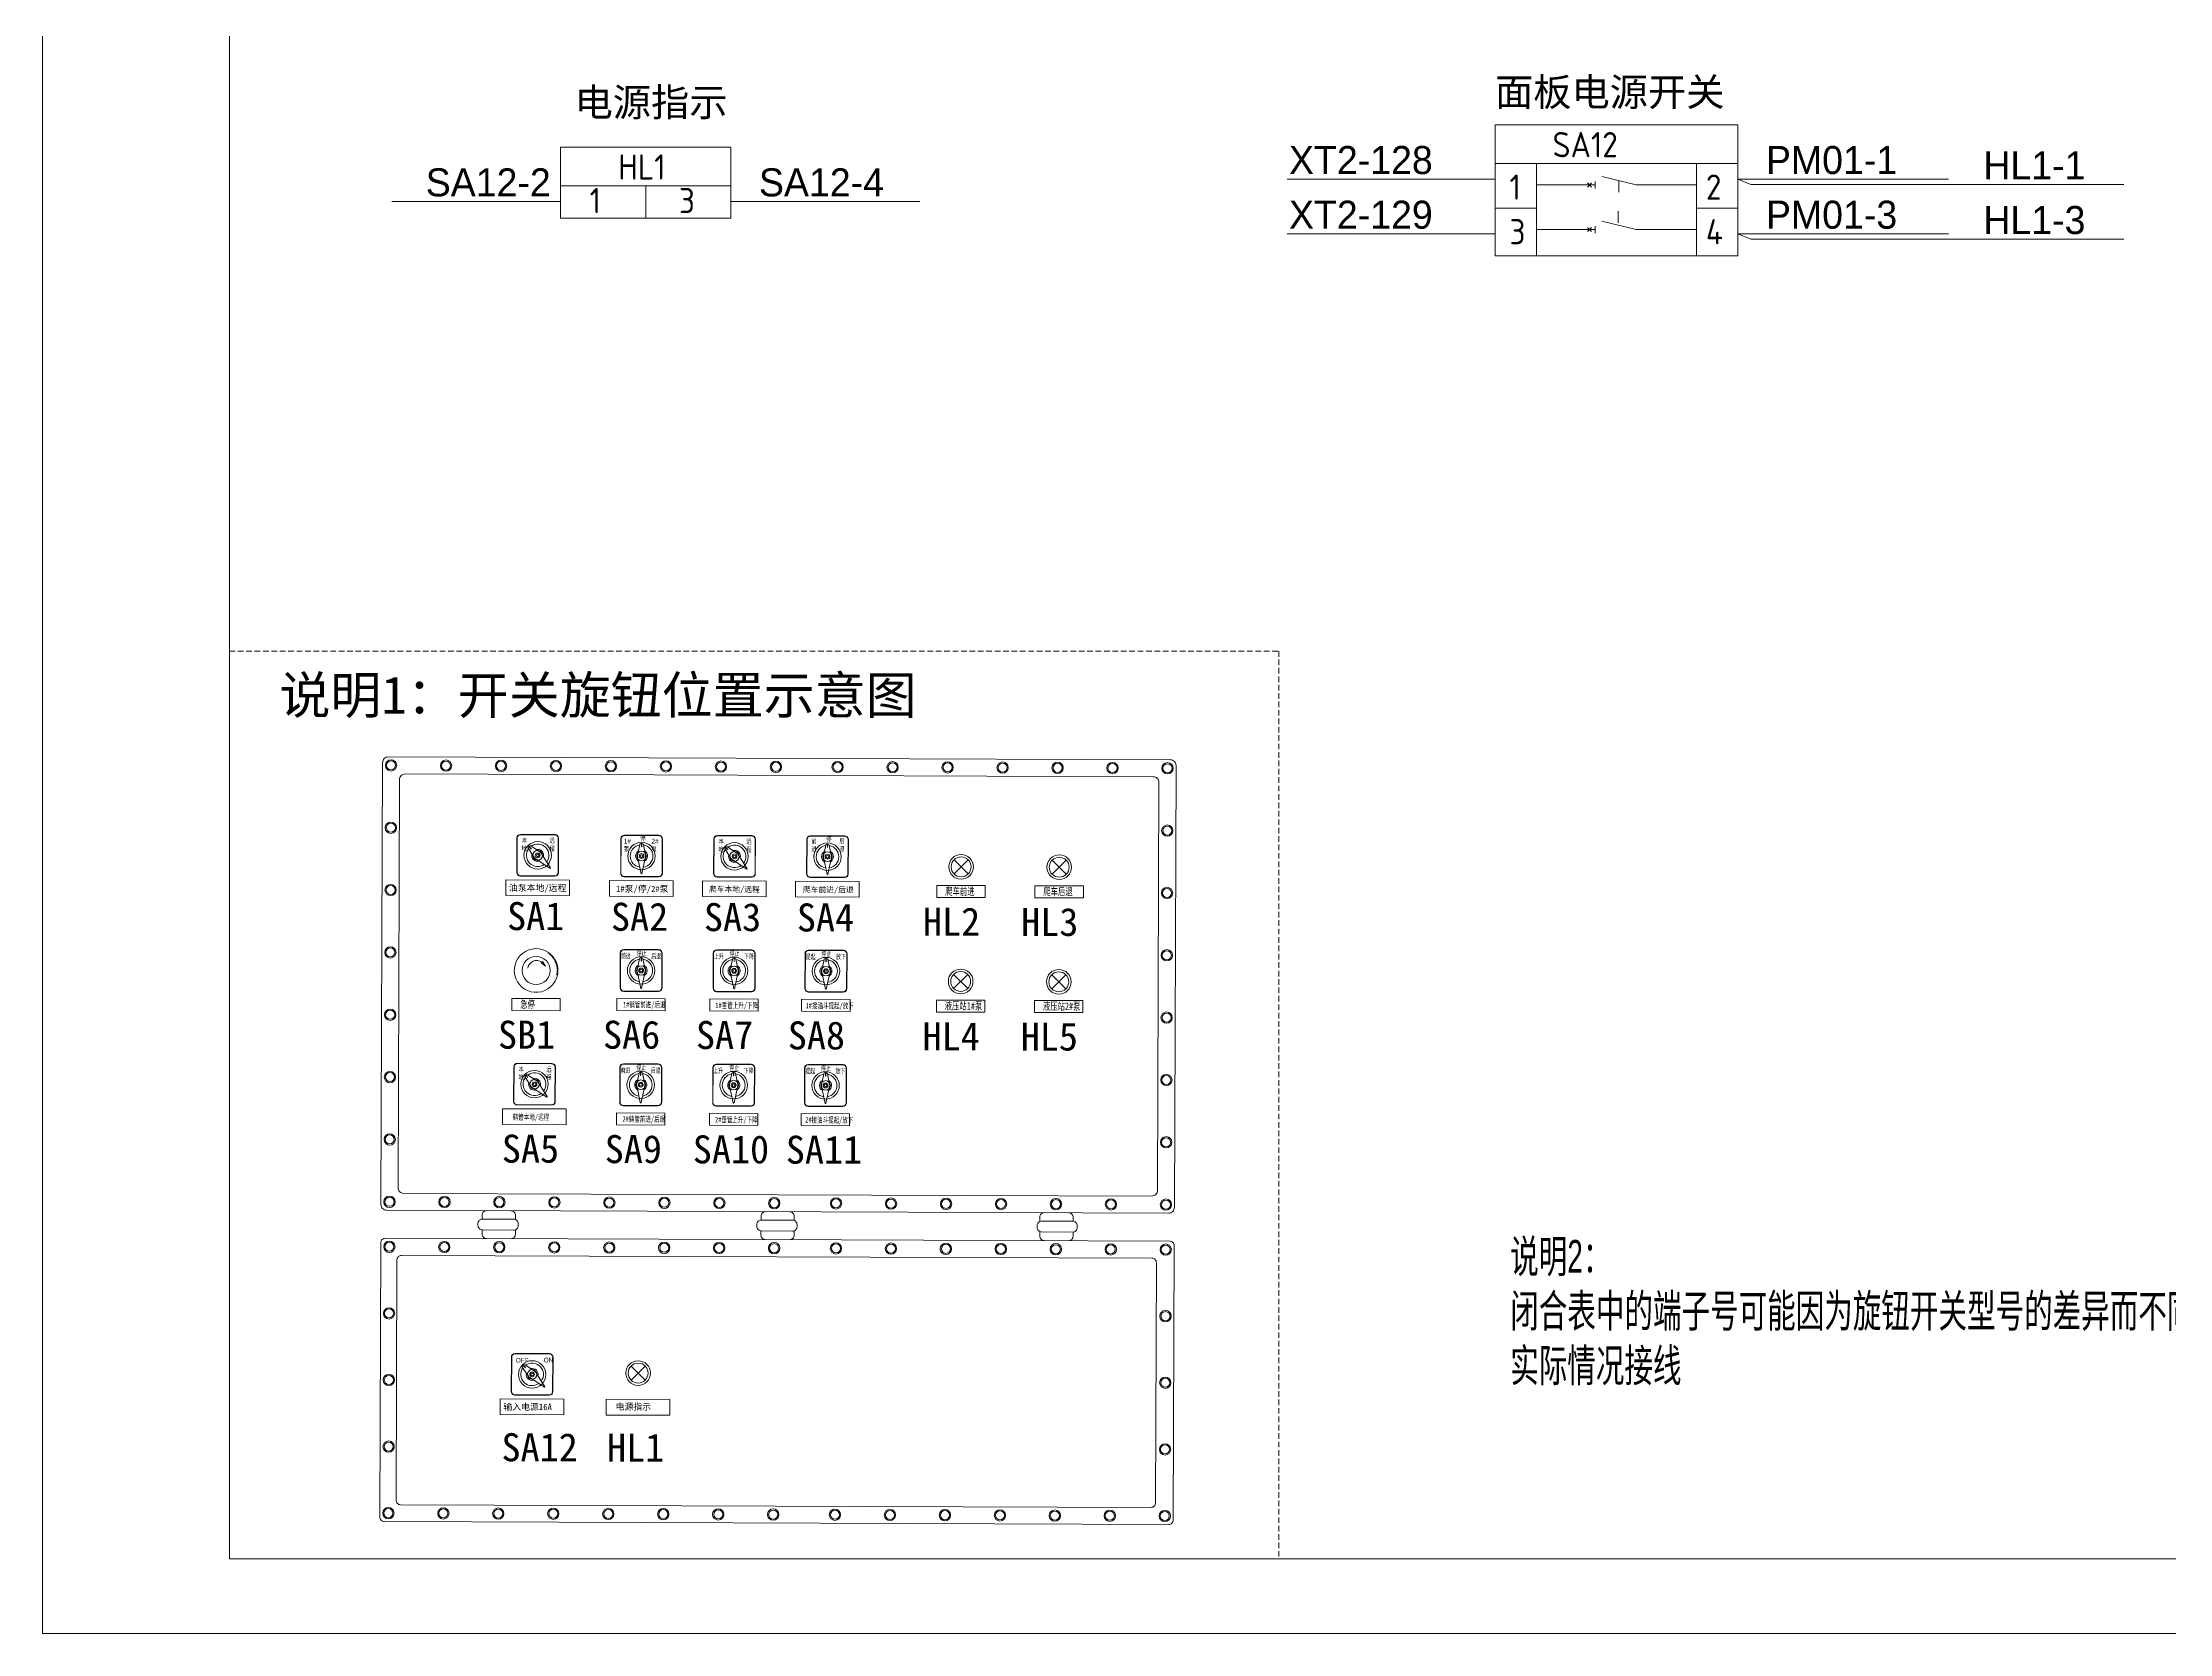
# Model space of a CAD drawing. Header units: millimetres. Extents: x 32721 to 103787, y 57624 to 127312.
# Drawn here: x 42543 to 44440, y 61252 to 62671 of the extents above; entities that cross this region are included whole.
import ezdxf

# ---------------------------------------------------------------- set-up
doc = ezdxf.new("R2010")
doc.units = ezdxf.units.MM
doc.header["$LTSCALE"] = 10
doc.linetypes.add('DASHED', pattern=[0.75, 0.5, -0.25])
doc.layers.get('0').update_dxf_attribs({"lineweight": 18})
for name, color, linetype, lineweight in [('1轮廓实线层', 7, 'Continuous', 18), ('2细线层', 4, 'Continuous', 18), ('6文字层', 3, 'Continuous', 18), ('图框层', 7, 'Continuous', 18)]:
    doc.layers.add(name, color=color, linetype=linetype, lineweight=lineweight)
doc.styles.add('FS', font='')
doc.styles.add('PC_TEXTSTYLE', font='SIMYOU.TTF', dxfattribs={"width": 0.8})
doc.styles.get("Standard").update_dxf_attribs({"font": 'isocp.shx', "width": 0.707, "bigfont": 'hztxt.shx'})
doc.styles.add('宋体', font='')
doc.styles.add('样式 1', font='SIMYOU.TTF', dxfattribs={"width": 0.75})
doc.styles.add('长仿宋', font='', dxfattribs={"width": 0.7})
doc.styles.get('FS').set_extended_font_data('宋体')
doc.styles.get('宋体').set_extended_font_data('宋体')
doc.styles.get('长仿宋').set_extended_font_data('宋体')

# ---------------------------------------------------------------- blocks, each defined once
blk = doc.blocks.new('本地远程')
for p, q in [((-35, 29), (-35, -29)), ((-34.5, -29), (-34.5, 29)), ((29, 35), (-29, 35)), ((-29, 34.5), (29, 34.5)), ((-5.5, -4.1), (-16, 11.8)), ((-14.1, 15.6), (-15.6, 14.1)), ((-15, 14.7), (-11.5, 11.1)), ((-14.7, 15), (-11.1, 11.5)), ((-11.8, 16), (4.1, 5.5)), ((21.5, -20.7), (5.5, 4.1)), ((34.5, 29), (34.5, -29)), ((35, -29), (35, 29)), ((29, -34.5), (-29, -34.5)), ((-29, -35), (29, -35)), ((-4.1, -5.5), (20.7, -21.5)), ((20.9, -21.5), (21.5, -20.9))]:
    blk.add_line(p, q)
for radius in [23, 8, 4, 2.25]:
    blk.add_circle((0, 0), radius)
for centre, radius, start, end in [((-29, 29), 6, 90, 180), ((-29, 29), 5.5, 90, 180), ((0, 0), 19, 144.8684, 305.9981), ((-14.2, 12.7), 2, 135, 206.5651), ((-12.7, 14.2), 2, 63.4349, 135), ((-11.3, 11.3), 0.25, 225, 45), ((0, 0), 19, 324.0019, 125.1316), ((0, 0), 10, 166.6435, 283.8145), ((0, 0), 10, 346.1855, 103.3565), ((1.3, 1.3), 5, 32.9777, 56.6397), ((29, 29), 6, 0, 90), ((29, 29), 5.5, 360, 90), ((-29, -29), 6, 180, 270), ((-29, -29), 5.5, 180, 270), ((-1.3, -1.3), 5, 213.3603, 237.0223), ((20.8, -21.3), 0.2, 237.1169, 315), ((21.3, -20.8), 0.2, 315, 32.8831), ((29, -29), 5.5, 270, 360), ((29, -29), 6, 270, 360)]:
    blk.add_arc(centre, radius, start, end)
at = {"char_height": 8, "attachment_point": 1, "style": 'PC_TEXTSTYLE'}
for s, insert, width in [('本地', (-27.1, 28.9), 14.149), ('远程', (19.6, 28.9), 15.64)]:
    blk.add_mtext(s, dxfattribs=dict(at, insert=insert, width=width))
blk = doc.blocks.new('液压泵旋钮')
for p, q in [((-35, 29), (-35, -29)), ((-34.5, -29), (-34.5, 29)), ((29, 35), (-29, 35)), ((-29, 34.5), (29, 34.5)), ((-6.8, 1), (-3, 19.6)), ((1.1, 21), (-1.1, 21)), ((-0.3, 21), (-0.3, 15.9)), ((0.2, 21), (0.2, 15.9)), ((3, 19.6), (6.8, 1)), ((34.5, 29), (34.5, -29)), ((35, -29), (35, 29)), ((29, -34.5), (-29, -34.5)), ((-29, -35), (29, -35)), ((-6.8, -1), (-0.6, -29.8)), ((-0.4, -30), (0.4, -30)), ((0.6, -29.8), (6.8, -1))]:
    blk.add_line(p, q)
for radius in [23, 8, 4, 2.25]:
    blk.add_circle((0, 0), radius)
for centre, radius, start, end in [((-29, 29), 6, 90, 180), ((-29, 29), 5.5, 90, 180), ((0, 0), 19, 99.8684, 260.9981), ((0, 0), 10, 121.6435, 238.8145), ((-1.9, 0), 5, 168.3603, 192.0223), ((-1.1, 19), 2, 90, 161.5651), ((0, 15.9), 0.25, 180, 0), ((1.1, 19), 2, 18.4349, 90), ((0, 0), 19, 279.0019, 80.1316), ((0, 0), 10, 301.1855, 58.3565), ((1.9, 0), 5, 347.9777, 11.6397), ((29, 29), 6, 0, 90), ((29, 29), 5.5, 360, 90), ((-29, -29), 6, 180, 270), ((-29, -29), 5.5, 180, 270), ((-0.4, -29.8), 0.2, 192.1169, 270), ((0.4, -29.8), 0.2, 270, 347.8831), ((29, -29), 5.5, 270, 360), ((29, -29), 6, 270, 360)]:
    blk.add_arc(centre, radius, start, end)
at = {"char_height": 8, "attachment_point": 1, "style": 'PC_TEXTSTYLE'}
for s, insert, width in [('1#泵', (-29.8, 28.9), 14.149), ('停', (-2.4, 33.6), 11), ('2#泵', (16.6, 28.9), 15.64)]:
    blk.add_mtext(s, dxfattribs=dict(at, insert=insert, width=width))
blk = doc.blocks.new('爬车旋钮')
for p, q in [((-35, 29), (-35, -29)), ((-34.5, -29), (-34.5, 29)), ((29, 35), (-29, 35)), ((-29, 34.5), (29, 34.5)), ((-6.8, 1), (-3, 19.6)), ((1.1, 21), (-1.1, 21)), ((-0.3, 21), (-0.3, 15.9)), ((0.2, 21), (0.2, 15.9)), ((3, 19.6), (6.8, 1)), ((34.5, 29), (34.5, -29)), ((35, -29), (35, 29)), ((29, -34.5), (-29, -34.5)), ((-29, -35), (29, -35)), ((-6.8, -1), (-0.6, -29.8)), ((-0.4, -30), (0.4, -30)), ((0.6, -29.8), (6.8, -1))]:
    blk.add_line(p, q)
for radius in [23, 8, 4, 2.25]:
    blk.add_circle((0, 0), radius)
for centre, radius, start, end in [((-29, 29), 6, 90, 180), ((-29, 29), 5.5, 90, 180), ((0, 0), 19, 99.8684, 260.9981), ((0, 0), 10, 121.6435, 238.8145), ((-1.9, 0), 5, 168.3603, 192.0223), ((-1.1, 19), 2, 90, 161.5651), ((0, 15.9), 0.25, 180, 0), ((1.1, 19), 2, 18.4349, 90), ((0, 0), 19, 279.0019, 80.1316), ((0, 0), 10, 301.1855, 58.3565), ((1.9, 0), 5, 347.9777, 11.6397), ((29, 29), 6, 0, 90), ((29, 29), 5.5, 360, 90), ((-29, -29), 6, 180, 270), ((-29, -29), 5.5, 180, 270), ((-0.4, -29.8), 0.2, 192.1169, 270), ((0.4, -29.8), 0.2, 270, 347.8831), ((29, -29), 5.5, 270, 360), ((29, -29), 6, 270, 360)]:
    blk.add_arc(centre, radius, start, end)
at = {"char_height": 8, "width": 11, "attachment_point": 1, "style": 'PC_TEXTSTYLE'}
for s, insert in [('前进', (-27.3, 30.2)), ('停', (-2.4, 33.6)), ('后退', (19.8, 30.2))]:
    blk.add_mtext(s, dxfattribs=dict(at, insert=insert))
blk = doc.blocks.new('急停')
for p, q in [((4.2, 5.9), (3.7, 5.4)), ((3.7, 5.4), (7, 2.9)), ((4.6, 6.5), (4.2, 5.9)), ((7, 2.9), (4.6, 6.5)), ((9.5, 13.8), (9.3, 12.9)), ((9.3, 12.9), (10.2, 13.3)), ((10.4, 13.1), (10.2, 12.2)), ((10.2, 12.2), (11, 12.6)), ((11.2, 12.4), (10.9, 11.6)), ((10.9, 11.6), (11.8, 11.9)), ((12, 11.7), (11.7, 10.8)), ((11.7, 10.8), (12.6, 11.1)), ((12.8, 10.9), (12.4, 10)), ((12.4, 10), (13.3, 10.2)), ((13.5, 10), (13, 9.2)), ((13, 9.2), (14, 9.3)), ((14.1, 9.1), (13.6, 8.3)), ((13.6, 8.3), (14.6, 8.4)), ((14.7, 8.2), (14.2, 7.5)), ((14.2, 7.5), (15.1, 7.5)), ((15.2, 7.2), (14.6, 6.5)), ((14.6, 6.5), (15.6, 6.5)), ((15.7, 6.2), (15.1, 5.6)), ((15.1, 5.6), (16, 5.5)), ((16.1, 5.2), (15.4, 4.6)), ((15.4, 4.6), (16.3, 4.4)), ((16.4, 4.1), (15.7, 3.6)), ((15.7, 3.6), (16.6, 3.4)), ((16.7, 3.1), (16, 2.6)), ((16, 2.6), (16.8, 2.3)), ((16.9, 2), (16.1, 1.5)), ((16.1, 1.5), (17, 1.2)), ((17, 0.9), (16.2, 0.5)), ((16.2, 0.5), (17.1, 0.1)), ((16.9, -3.5), (16, -3.7)), ((16, -3.7), (16.7, -4.3)), ((17, -2.4), (16.1, -2.7)), ((16.1, -2.7), (16.9, -3.2)), ((17.1, -1.3), (16.2, -1.6)), ((16.2, -1.6), (17, -2.1)), ((17.1, -0.2), (16.3, -0.6)), ((16.3, -0.6), (17.1, -1))]:
    blk.add_line(p, q)
blk.add_circle((-0.4, -0.7), 11.2)
for centre, radius, start, end in [((-0.4, -0.7), 17.5, 55.5124, 348.0594), ((0, 0), 7.26, 55.0086, 172.0809), ((-0.4, -0.7), 17.5, 51.9124, 52.8594), ((-0.4, -0.7), 17.5, 48.3124, 49.2594), ((-0.4, -0.7), 17.5, 44.7124, 45.6594), ((-0.4, -0.7), 17.5, 41.1124, 42.0594), ((-0.4, -0.7), 17.5, 37.5124, 38.4594), ((-0.4, -0.7), 17.5, 33.9124, 34.8594), ((-0.4, -0.7), 17.5, 30.3124, 31.2594), ((-0.4, -0.7), 17.5, 26.7124, 27.6594), ((-0.4, -0.7), 17.5, 23.1124, 24.0594), ((-0.4, -0.7), 17.5, 19.5124, 20.4594), ((-0.4, -0.7), 17.5, 15.9124, 16.8594), ((-0.4, -0.7), 17.5, 12.3124, 13.2594), ((-0.4, -0.7), 17.5, 8.7124, 9.6594), ((-0.4, -0.7), 17.5, 5.1124, 6.0594), ((-0.4, -0.7), 17.5, 1.5124, 2.4594), ((-0.4, -0.7), 17.5, 350.7124, 351.6594), ((-0.4, -0.7), 17.5, 354.3124, 355.2594), ((-0.4, -0.7), 17.5, 357.9124, 358.8594)]:
    blk.add_arc(centre, radius, start, end)

msp = doc.modelspace()

# ---------------------------------------------------------------- linework, layer by layer
for p, q in [((43838.58, 62597.52), (44055.16, 62597.52)), ((43838.58, 62480.63), (43838.58, 62597.52)), ((44055.16, 62597.52), (44055.16, 62480.63)), ((43838.58, 62563), (44055.16, 62563)), ((43875.59, 62563), (43875.59, 62480.63)), ((44018.16, 62563), (44018.16, 62480.63)), ((43005.29, 62543.08), (43157.14, 62543.08)), ((43081.22, 62543.08), (43081.22, 62514.02)), ((43838.58, 62549.09), (43653.16, 62549.09)), ((43875.59, 62543.85), (43928.01, 62543.85)), ((43920.91, 62541.95), (43924.71, 62545.76)), ((43922.81, 62543.85), (43920.91, 62545.76)), ((43922.81, 62543.85), (43924.71, 62541.95)), ((43928.01, 62546.74), (43928.01, 62540.55)), ((43964.3, 62543.85), (43933.69, 62551.21)), ((43949, 62547.53), (43949, 62537.34)), ((44018.16, 62543.85), (43964.3, 62543.85)), ((44055.16, 62549.09), (44242.95, 62549.09)), ((43005.29, 62529.17), (42854.82, 62529.17)), ((43157.14, 62529.17), (43325.62, 62529.17)), ((43875.59, 62523.21), (43838.58, 62523.21)), ((43838.58, 62523.21), (43875.59, 62523.21)), ((43948.42, 62520.37), (43948.42, 62509.99)), ((44055.16, 62523.21), (44018.16, 62523.21)), ((44018.16, 62523.21), (44055.16, 62523.21)), ((43838.58, 62500.33), (43653.16, 62500.33)), ((43875.59, 62504.06), (43928.01, 62504.06)), ((43920.91, 62502.16), (43924.71, 62505.96)), ((43922.81, 62504.06), (43920.91, 62505.96)), ((43922.81, 62504.06), (43924.71, 62502.16)), ((43928.01, 62506.95), (43928.01, 62500.76)), ((43964.3, 62504.06), (43933.69, 62511.41)), ((44018.16, 62504.06), (43964.3, 62504.06)), ((44055.16, 62500.33), (44242.95, 62500.33)), ((44055.16, 62480.63), (43838.58, 62480.63)), ((43058.45, 61858.82), (43058.34, 61827.82)), ((43058.61, 61827.82), (43058.72, 61858.82)), ((43092.67, 61861.9), (43061.67, 61862.01)), ((43061.67, 61861.75), (43092.67, 61861.63)), ((43077.71, 61854.47), (43076.58, 61854.48)), ((43077.01, 61854.47), (43077, 61851.77)), ((43077.28, 61854.47), (43077.27, 61851.77)), ((43095.6, 61858.68), (43095.49, 61827.68)), ((43095.75, 61827.68), (43095.87, 61858.68)), ((43141.35, 61858.52), (43141.24, 61827.52)), ((43141.51, 61827.52), (43141.62, 61858.52)), ((43175.57, 61861.6), (43144.57, 61861.71)), ((43144.57, 61861.45), (43175.57, 61861.33)), ((43160.61, 61854.17), (43159.48, 61854.18)), ((43159.91, 61854.18), (43159.9, 61851.48)), ((43160.18, 61854.17), (43160.17, 61851.47)), ((43178.5, 61858.38), (43178.39, 61827.38)), ((43178.65, 61827.38), (43178.77, 61858.38)), ((43223.25, 61858.21), (43223.14, 61827.21)), ((43223.41, 61827.21), (43223.52, 61858.21)), ((43257.47, 61861.3), (43226.47, 61861.41)), ((43226.47, 61861.14), (43257.47, 61861.03)), ((43242.51, 61853.87), (43241.38, 61853.87)), ((43241.81, 61853.87), (43241.8, 61851.17)), ((43242.08, 61853.87), (43242.07, 61851.17)), ((43260.4, 61858.08), (43260.29, 61827.08)), ((43260.55, 61827.08), (43260.67, 61858.08)), ((43073.48, 61843.81), (43075.56, 61853.75)), ((43073.48, 61842.72), (43076.72, 61827.31)), ((43077.37, 61827.31), (43080.73, 61842.69)), ((43078.72, 61853.74), (43080.73, 61843.79)), ((43156.37, 61842.42), (43159.62, 61827.01)), ((43156.38, 61843.51), (43158.46, 61853.45)), ((43160.26, 61827.01), (43163.62, 61842.39)), ((43161.62, 61853.44), (43163.63, 61843.49)), ((43238.27, 61842.11), (43241.52, 61826.71)), ((43238.28, 61843.21), (43240.36, 61853.15)), ((43242.16, 61826.71), (43245.52, 61842.09)), ((43243.52, 61853.13), (43245.53, 61843.18)), ((43061.53, 61824.6), (43092.54, 61824.49)), ((43092.54, 61824.75), (43061.54, 61824.87)), ((43076.83, 61827.23), (43077.26, 61827.23)), ((43175.44, 61824.45), (43144.43, 61824.57)), ((43144.43, 61824.3), (43175.43, 61824.19)), ((43159.73, 61826.93), (43160.16, 61826.93)), ((43257.34, 61824.15), (43226.33, 61824.26)), ((43226.33, 61823.99), (43257.33, 61823.88)), ((43241.63, 61826.62), (43242.06, 61826.62)), ((43092.3, 61759.95), (43061.3, 61760.06)), ((43061.3, 61759.8), (43092.3, 61759.68)), ((43175.2, 61759.65), (43144.2, 61759.76)), ((43144.2, 61759.5), (43175.2, 61759.38)), ((43257.1, 61759.35), (43226.1, 61759.46)), ((43226.1, 61759.19), (43257.1, 61759.08)), ((43058.08, 61756.87), (43057.97, 61725.87)), ((43058.24, 61725.87), (43058.35, 61756.87)), ((43073.11, 61741.86), (43075.19, 61751.8)), ((43073.11, 61740.76), (43076.36, 61725.36)), ((43077.34, 61752.52), (43076.21, 61752.53)), ((43076.64, 61752.52), (43076.63, 61749.82)), ((43076.91, 61752.52), (43076.9, 61749.82)), ((43077, 61725.36), (43080.36, 61740.74)), ((43078.35, 61751.79), (43080.37, 61741.83)), ((43095.23, 61756.73), (43095.12, 61725.73)), ((43095.39, 61725.73), (43095.5, 61756.73)), ((43140.98, 61756.57), (43140.87, 61725.57)), ((43141.14, 61725.57), (43141.25, 61756.57)), ((43156.01, 61741.56), (43158.09, 61751.5)), ((43156.01, 61740.47), (43159.26, 61725.06)), ((43160.24, 61752.22), (43159.11, 61752.23)), ((43159.54, 61752.22), (43159.53, 61749.52)), ((43159.81, 61752.22), (43159.8, 61749.52)), ((43159.9, 61725.06), (43163.26, 61740.44)), ((43161.25, 61751.49), (43163.26, 61741.54)), ((43178.13, 61756.43), (43178.02, 61725.43)), ((43178.29, 61725.43), (43178.4, 61756.43)), ((43222.88, 61756.26), (43222.77, 61725.26)), ((43223.04, 61725.26), (43223.15, 61756.26)), ((43237.91, 61741.26), (43239.99, 61751.19)), ((43237.91, 61740.16), (43241.16, 61724.76)), ((43242.14, 61751.92), (43241.01, 61751.92)), ((43241.44, 61751.92), (43241.43, 61749.22)), ((43241.71, 61751.92), (43241.7, 61749.22)), ((43241.8, 61724.76), (43245.16, 61740.13)), ((43243.15, 61751.18), (43245.16, 61741.23)), ((43260.03, 61756.13), (43259.92, 61725.13)), ((43260.19, 61725.13), (43260.3, 61756.13)), ((43092.17, 61722.8), (43061.17, 61722.91)), ((43061.17, 61722.65), (43092.17, 61722.54)), ((43076.46, 61725.28), (43076.89, 61725.28)), ((43175.07, 61722.5), (43144.07, 61722.62)), ((43144.07, 61722.35), (43175.07, 61722.24)), ((43159.36, 61724.98), (43159.79, 61724.98)), ((43256.97, 61722.2), (43225.97, 61722.31)), ((43225.97, 61722.04), (43256.97, 61721.93)), ((43241.26, 61724.67), (43241.69, 61724.67)), ((42961.36, 61498.49), (42961.24, 61467.71)), ((42961.51, 61467.71), (42961.62, 61498.49)), ((42995.33, 61501.55), (42964.55, 61501.66)), ((42964.55, 61501.4), (42995.33, 61501.28)), ((42998.24, 61498.36), (42998.13, 61467.58)), ((42998.39, 61467.57), (42998.5, 61498.35)), ((42976.93, 61480.88), (42971.42, 61489.32)), ((42972.42, 61491.34), (42971.62, 61490.54)), ((42971.93, 61490.85), (42973.82, 61488.94)), ((42972.12, 61491.03), (42974.01, 61489.13)), ((42973.65, 61491.53), (42982.05, 61485.96)), ((42977.7, 61480.11), (42990.8, 61471.58)), ((42991.25, 61472.03), (42982.81, 61485.18)), ((42995.2, 61464.67), (42964.42, 61464.78)), ((42964.42, 61464.51), (42995.2, 61464.4)), ((42990.93, 61471.59), (42991.23, 61471.89))]:
    msp.add_line(p, q)
at = {"lineweight": 40}
for p, q in [((43356.11, 61929.41), (43368.7, 61941.92)), ((43356.16, 61941.96), (43368.66, 61929.37)), ((43443.65, 61929.1), (43456.24, 61941.6)), ((43443.69, 61941.65), (43456.19, 61929.05)), ((43355.74, 61827.2), (43368.33, 61839.7)), ((43355.79, 61839.75), (43368.29, 61827.16)), ((43443.28, 61826.89), (43455.87, 61839.39)), ((43443.32, 61839.43), (43455.82, 61826.84)), ((43068.1, 61477.94), (43080.7, 61490.45)), ((43068.15, 61490.49), (43080.65, 61477.9))]:
    msp.add_line(p, q, dxfattribs=at)
msp.add_lwpolyline([(43005.29, 62577.6), (43157.14, 62577.6), (43157.14, 62514.02), (43005.29, 62514.02)], close=True)
for centre, radius in [((43077.1, 61843.25), 12.29), ((43160, 61842.95), 12.29), ((43241.9, 61842.65), 12.29), ((43077.1, 61843.25), 4.28), ((43077.1, 61843.25), 2.14), ((43077.1, 61843.25), 1.2), ((43160, 61842.95), 4.28), ((43160, 61842.95), 2.14), ((43160, 61842.95), 1.2), ((43241.9, 61842.65), 4.28), ((43241.9, 61842.65), 2.14), ((43241.9, 61842.65), 1.2), ((43076.73, 61741.3), 12.29), ((43076.73, 61741.3), 4.28), ((43076.73, 61741.3), 2.14), ((43076.73, 61741.3), 1.2), ((43159.63, 61741), 12.29), ((43159.63, 61741), 4.28), ((43159.63, 61741), 2.14), ((43159.63, 61741), 1.2), ((43241.53, 61740.7), 12.29), ((43241.53, 61740.7), 4.28), ((43241.53, 61740.7), 2.14), ((43241.53, 61740.7), 1.2), ((42979.87, 61483.03), 12.21), ((42979.87, 61483.03), 4.25), ((42979.87, 61483.03), 2.12), ((42979.87, 61483.03), 1.19)]:
    msp.add_circle(centre, radius)
for centre, radius, start, end in [((43061.66, 61858.81), 3.21, 89.79316, 179.79316), ((43061.66, 61858.81), 2.94, 89.79316, 179.79316), ((43076.57, 61853.41), 1.07, 89.79316, 161.35821), ((43077.71, 61853.4), 1.07, 18.22811, 89.79316), ((43092.66, 61858.69), 3.21, 359.79316, 89.79316), ((43092.66, 61858.69), 2.94, 359.79316, 89.79316), ((43144.56, 61858.51), 3.21, 89.79316, 179.79316), ((43144.56, 61858.51), 2.94, 89.79316, 179.79316), ((43159.47, 61853.11), 1.07, 89.79316, 161.35821), ((43160.6, 61853.1), 1.07, 18.22811, 89.79316), ((43175.56, 61858.4), 3.21, 359.79316, 89.79316), ((43175.56, 61858.4), 2.94, 359.79316, 89.79316), ((43226.46, 61858.2), 3.21, 89.79316, 179.79316), ((43226.46, 61858.2), 2.94, 89.79316, 179.79316), ((43241.37, 61852.8), 1.07, 89.79316, 161.35821), ((43242.5, 61852.8), 1.07, 18.22811, 89.79316), ((43257.46, 61858.09), 3.21, 359.79316, 89.79316), ((43257.46, 61858.09), 2.94, 359.79316, 89.79316), ((43077.1, 61843.25), 10.16, 99.66159, 260.79123), ((43077.1, 61843.25), 5.35, 121.43663, 238.60769), ((43076.09, 61843.26), 2.67, 168.15343, 191.8155), ((43077.13, 61851.77), 0.134, 179.79316, 359.79316), ((43077.1, 61843.25), 10.16, 278.79509, 79.92472), ((43077.1, 61843.25), 5.35, 300.97862, 58.14968), ((43078.11, 61843.26), 2.67, 347.77081, 11.43288), ((43160, 61842.95), 10.16, 99.66159, 260.79123), ((43160, 61842.95), 5.35, 121.43663, 238.60769), ((43158.99, 61842.96), 2.67, 168.15343, 191.8155), ((43160.03, 61851.47), 0.134, 179.79316, 359.79316), ((43160, 61842.95), 10.16, 278.79509, 79.92472), ((43160, 61842.95), 5.35, 300.97862, 58.14968), ((43161.01, 61842.96), 2.67, 347.77081, 11.43288), ((43241.9, 61842.65), 10.16, 99.66159, 260.79123), ((43241.9, 61842.65), 5.35, 121.43663, 238.60769), ((43240.89, 61842.66), 2.67, 168.15343, 191.8155), ((43241.93, 61851.17), 0.134, 179.79316, 359.79316), ((43241.9, 61842.65), 10.16, 278.79509, 79.92472), ((43241.9, 61842.65), 5.35, 300.97862, 58.14968), ((43242.91, 61842.65), 2.67, 347.77081, 11.43288), ((43061.55, 61827.81), 3.21, 179.79316, 269.79316), ((43061.55, 61827.81), 2.94, 179.79316, 269.79316), ((43076.83, 61827.34), 0.107, 191.9101, 269.79316), ((43077.26, 61827.33), 0.107, 269.79316, 347.67621), ((43092.55, 61827.69), 2.94, 269.79316, 359.79316), ((43092.55, 61827.69), 3.21, 269.79316, 359.79316), ((43144.45, 61827.51), 3.21, 179.79316, 269.79316), ((43144.45, 61827.51), 2.94, 179.79316, 269.79316), ((43159.73, 61827.04), 0.107, 191.9101, 269.79316), ((43160.16, 61827.03), 0.107, 269.79316, 347.67621), ((43175.45, 61827.39), 3.21, 269.79316, 359.79316), ((43175.45, 61827.39), 2.94, 269.79316, 359.79316), ((43226.35, 61827.2), 3.21, 179.79316, 269.79316), ((43226.35, 61827.2), 2.94, 179.79316, 269.79316), ((43241.63, 61826.73), 0.107, 191.9101, 269.79316), ((43242.06, 61826.73), 0.107, 269.79316, 347.67621), ((43257.35, 61827.09), 3.21, 269.79316, 359.79316), ((43257.35, 61827.09), 2.94, 269.79316, 359.79316), ((43061.29, 61756.86), 3.21, 89.79316, 179.79316), ((43061.29, 61756.86), 2.94, 89.79316, 179.79316), ((43092.29, 61756.74), 3.21, 359.79316, 89.79316), ((43092.29, 61756.74), 2.94, 359.79316, 89.79316), ((43144.19, 61756.56), 3.21, 89.79316, 179.79316), ((43144.19, 61756.56), 2.94, 89.79316, 179.79316), ((43175.19, 61756.44), 3.21, 359.79316, 89.79316), ((43175.19, 61756.44), 2.94, 359.79316, 89.79316), ((43226.09, 61756.25), 3.21, 89.79316, 179.79316), ((43226.09, 61756.25), 2.94, 89.79316, 179.79316), ((43257.09, 61756.14), 3.21, 359.79316, 89.79316), ((43257.09, 61756.14), 2.94, 359.79316, 89.79316), ((43076.73, 61741.3), 10.16, 99.66159, 260.79123), ((43076.73, 61741.3), 5.35, 121.43663, 238.60769), ((43075.72, 61741.31), 2.67, 168.15343, 191.8155), ((43076.21, 61751.46), 1.07, 89.79316, 161.35821), ((43076.77, 61749.82), 0.134, 179.79316, 359.79316), ((43077.34, 61751.45), 1.07, 18.22811, 89.79316), ((43076.73, 61741.3), 10.16, 278.79509, 79.92472), ((43076.73, 61741.3), 5.35, 300.97862, 58.14968), ((43077.75, 61741.3), 2.67, 347.77081, 11.43288), ((43159.63, 61741), 10.16, 99.66159, 260.79123), ((43159.63, 61741), 5.35, 121.43663, 238.60769), ((43158.62, 61741.01), 2.67, 168.15343, 191.8155), ((43159.1, 61751.16), 1.07, 89.79316, 161.35821), ((43159.66, 61749.52), 0.134, 179.79316, 359.79316), ((43160.24, 61751.15), 1.07, 18.22811, 89.79316), ((43159.63, 61741), 10.16, 278.79509, 79.92472), ((43159.63, 61741), 5.35, 300.97862, 58.14968), ((43160.64, 61741.01), 2.67, 347.77081, 11.43288), ((43241.53, 61740.7), 10.16, 99.66159, 260.79123), ((43241.53, 61740.7), 5.35, 121.43663, 238.60769), ((43240.52, 61740.71), 2.67, 168.15343, 191.8155), ((43241, 61750.85), 1.07, 89.79316, 161.35821), ((43241.56, 61749.22), 0.134, 179.79316, 359.79316), ((43242.14, 61750.85), 1.07, 18.22811, 89.79316), ((43241.53, 61740.7), 10.16, 278.79509, 79.92472), ((43241.53, 61740.7), 5.35, 300.97862, 58.14968), ((43242.54, 61740.7), 2.67, 347.77081, 11.43288), ((43061.18, 61725.85), 3.21, 179.79316, 269.79316), ((43061.18, 61725.85), 2.94, 179.79316, 269.79316), ((43076.46, 61725.38), 0.107, 191.9101, 269.79316), ((43076.89, 61725.38), 0.107, 269.79316, 347.67621), ((43092.18, 61725.74), 2.94, 269.79316, 359.79316), ((43092.18, 61725.74), 3.21, 269.79316, 359.79316), ((43144.08, 61725.56), 3.21, 179.79316, 269.79316), ((43144.08, 61725.56), 2.94, 179.79316, 269.79316), ((43159.36, 61725.09), 0.107, 191.9101, 269.79316), ((43159.79, 61725.08), 0.107, 269.79316, 347.67621), ((43175.08, 61725.44), 2.94, 269.79316, 359.79316), ((43175.08, 61725.44), 3.21, 269.79316, 359.79316), ((43225.98, 61725.25), 3.21, 179.79316, 269.79316), ((43225.98, 61725.25), 2.94, 179.79316, 269.79316), ((43241.26, 61724.78), 0.107, 191.9101, 269.79316), ((43241.69, 61724.78), 0.107, 269.79316, 347.67621), ((43256.98, 61725.14), 2.94, 269.79316, 359.79316), ((43256.98, 61725.14), 3.21, 269.79316, 359.79316), ((42964.54, 61498.48), 3.18, 89.79316, 179.79316), ((42964.54, 61498.48), 2.92, 89.79316, 179.79316), ((42995.32, 61498.37), 3.18, 359.79316, 89.79316), ((42995.32, 61498.37), 2.92, 359.79316, 89.79316), ((42979.87, 61483.03), 10.08, 144.66159, 305.79123), ((42972.37, 61489.79), 1.06, 134.79316, 206.35821), ((42973.17, 61490.58), 1.06, 63.22811, 134.79316), ((42973.91, 61489.04), 0.133, 224.79316, 44.79316), ((42979.87, 61483.03), 10.08, 323.79509, 124.92472), ((42979.87, 61483.03), 5.31, 166.43663, 283.60769), ((42979.16, 61482.33), 2.65, 213.15343, 236.8155), ((42979.87, 61483.03), 5.31, 345.97862, 103.14968), ((42980.58, 61483.75), 2.65, 32.77081, 56.43288), ((42964.43, 61467.7), 3.18, 179.79316, 269.79316), ((42964.43, 61467.7), 2.92, 179.79316, 269.79316), ((42990.85, 61471.67), 0.106, 236.9101, 314.79316), ((42991.16, 61471.97), 0.106, 314.79316, 32.67621), ((42995.21, 61467.59), 2.92, 269.79316, 359.79316), ((42995.21, 61467.59), 3.18, 269.79316, 359.79316)]:
    msp.add_arc(centre, radius, start, end)
at = {"layer": '1轮廓实线层'}
for p, q in [((44066.83, 62544.33), (44055.16, 62549.09)), ((44399.29, 62544.33), (44066.83, 62544.33)), ((44066.83, 62495.57), (44055.16, 62500.33)), ((44399.29, 62495.57), (44066.83, 62495.57)), ((42851.58, 62033.71), (43549.04, 62031.19)), ((42866.68, 62018.49), (43533.82, 62016.08)), ((42865.33, 61644.49), (43532.47, 61642.08)), ((42863.36, 61589.2), (43532.52, 61586.78)), ((43255.82, 61602.94), (43548.5, 61601.88)), ((42862.55, 61366.82), (43531.72, 61364.4)), ((42848.1, 61351.71), (43547.59, 61349.18))]:
    msp.add_line(p, q, dxfattribs=at)
at = {"layer": '1轮廓实线层', "linetype": 'DASHED'}
msp.add_lwpolyline([(42709.92, 62128.01), (43645.86, 62128.01), (43645.86, 61318.65), (42709.92, 61318.65)], close=True, dxfattribs=at)
at = {"layer": '1轮廓实线层'}
for points in [[(43547.58, 61626.86), (42850.12, 61629.38, -0.4142136), (42845.08, 61634.45), (42846.5, 62028.67, -0.4142136), (42851.58, 62033.71)], [(43549.04, 62031.19, -0.4142136), (43554.08, 62026.12), (43552.65, 61631.9, -0.4142136), (43547.58, 61626.86)], [(42865.33, 61644.49, -0.4142136), (42860.3, 61649.56), (42861.61, 62013.46, -0.4142136), (42866.68, 62018.49)], [(43533.82, 62016.08, -0.4142136), (43538.86, 62011.01), (43537.55, 61647.12, -0.4142136), (43532.47, 61642.08)], [(42935.32, 61621.59), (42935.34, 61625.03, -0.4142136), (42939.39, 61629.06), (42960.99, 61628.98, -0.4142136), (42965.02, 61624.92), (42965.01, 61621.18)], [(43183.98, 61620.69), (43183.99, 61624.13, -0.4142136), (43188.05, 61628.16), (43209.65, 61628.08, -0.4142136), (43213.68, 61624.03), (43213.66, 61620.28)], [(43462.32, 61619.69), (43462.33, 61623.13, 0.4142136), (43458.31, 61627.19), (43436.71, 61627.26, 0.4142136), (43432.65, 61623.24), (43432.64, 61619.49)], [(42964.97, 61612.03), (42964.96, 61608.03, -0.4142136), (42960.9, 61604.01), (42939.3, 61604.08, -0.4142136), (42935.27, 61608.14), (42935.29, 61611.83)], [(43213.63, 61611.13), (43213.62, 61607.14, -0.4142136), (43209.56, 61603.11), (43187.96, 61603.19, -0.4142136), (43183.93, 61607.24), (43183.94, 61610.93)], [(43432.6, 61610.34), (43432.59, 61606.35, 0.4142136), (43436.62, 61602.29), (43458.22, 61602.21, 0.4142136), (43462.27, 61606.24), (43462.29, 61609.93)], [(42848.1, 61351.71, -0.4142136), (42844.08, 61355.76), (42844.96, 61600.38, -0.4142136), (42849.02, 61604.41), (43255.82, 61602.94)], [(42862.55, 61366.82, -0.4142136), (42858.53, 61370.87), (42859.3, 61585.17, -0.4142136), (42863.36, 61589.2)], [(43548.5, 61601.88, -0.4142136), (43552.53, 61597.83), (43551.65, 61353.21, -0.4142136), (43547.59, 61349.18)], [(43532.52, 61586.78, -0.4142136), (43536.55, 61582.72), (43535.77, 61368.43, -0.4142136), (43531.72, 61364.4)]]:
    msp.add_lwpolyline(points, format="xyb", dxfattribs=at)
for points in [[(42956.34, 61924.1), (43013.14, 61923.89), (43013.09, 61909.83), (42956.29, 61910.04)], [(43048.99, 61923.5), (43105.79, 61923.29), (43105.74, 61909.23), (43048.94, 61909.44)], [(43131.89, 61923.2), (43188.69, 61922.99), (43188.64, 61908.93), (43131.84, 61909.14)], [(43214.79, 61922.9), (43271.59, 61922.69), (43271.54, 61908.63), (43214.74, 61908.84)], [(43340.76, 61919.12), (43383.93, 61918.96), (43383.89, 61908.23), (43340.72, 61908.38)], [(43428.3, 61918.8), (43471.47, 61918.64), (43471.43, 61907.91), (43428.26, 61908.07)], [(42961.77, 61818.27), (43004.94, 61818.11), (43004.91, 61807.38), (42961.74, 61807.54)], [(43055.43, 61818.23), (43098.6, 61818.07), (43098.56, 61807.34), (43055.39, 61807.49)], [(43138.33, 61817.93), (43181.5, 61817.77), (43181.46, 61807.04), (43138.29, 61807.19)], [(43220.23, 61817.63), (43263.4, 61817.48), (43263.36, 61806.74), (43220.19, 61806.9)], [(43340.39, 61816.9), (43383.56, 61816.75), (43383.52, 61806.01), (43340.35, 61806.17)], [(43427.93, 61816.59), (43471.1, 61816.43), (43471.06, 61805.7), (43427.89, 61805.85)], [(42953.53, 61719.97), (43010.33, 61719.76), (43010.28, 61705.7), (42953.48, 61705.91)], [(43055.06, 61716.28), (43098.23, 61716.12), (43098.19, 61705.39), (43055.02, 61705.54)], [(43137.96, 61715.98), (43181.13, 61715.82), (43181.09, 61705.09), (43137.92, 61705.24)], [(43219.86, 61715.68), (43263.03, 61715.52), (43262.99, 61704.79), (43219.82, 61704.95)], [(42951.4, 61461.2), (43008.19, 61460.99), (43008.14, 61446.93), (42951.35, 61447.14)], [(43045.92, 61460.86), (43102.71, 61460.65), (43102.66, 61446.59), (43045.87, 61446.8)]]:
    msp.add_lwpolyline(points, close=True, dxfattribs=at)
for points in [[(42931.57, 61617.57, -0.4142136), (42935.63, 61621.6), (42963.43, 61621.5, -0.4142136), (42967.46, 61617.44), (42967.46, 61615.75, -0.4142136), (42963.4, 61611.72), (42935.6, 61611.82, -0.4142136), (42931.57, 61615.88)], [(43180.23, 61616.68, -0.4142136), (43184.29, 61620.7), (43212.09, 61620.6, -0.4142136), (43216.12, 61616.55), (43216.11, 61614.85, -0.4142136), (43212.05, 61610.82), (43184.25, 61610.92, -0.4142136), (43180.23, 61614.98)], [(43466.04, 61615.64, 0.4142136), (43462.01, 61619.7), (43434.21, 61619.8, 0.4142136), (43430.15, 61615.77), (43430.15, 61614.08, 0.4142136), (43434.18, 61610.02), (43461.98, 61609.92, 0.4142136), (43466.03, 61613.95)]]:
    msp.add_lwpolyline(points, format="xyb", close=True, dxfattribs=at)
for centre, radius in [((42854.08, 62026.12), 5.05), ((42854.08, 62026.12), 4.04), ((42903.1, 62025.94), 5.05), ((42903.1, 62025.94), 4.04), ((42952.13, 62025.76), 5.05), ((42952.13, 62025.76), 4.04), ((43001.15, 62025.59), 5.05), ((43001.15, 62025.59), 4.04), ((43050.18, 62025.41), 5.05), ((43050.18, 62025.41), 4.04), ((43099.2, 62025.23), 5.05), ((43099.2, 62025.23), 4.04), ((43148.22, 62025.06), 5.05), ((43148.22, 62025.06), 4.04), ((43197.25, 62024.88), 5.05), ((43197.25, 62024.88), 4.04), ((43252.34, 62024.68), 5.05), ((43252.34, 62024.68), 4.04), ((43301.36, 62024.5), 5.05), ((43301.36, 62024.5), 4.04), ((43350.39, 62024.33), 5.05), ((43350.39, 62024.33), 4.04), ((43399.41, 62024.15), 5.05), ((43399.41, 62024.15), 4.04), ((43448.44, 62023.97), 5.05), ((43448.44, 62023.97), 4.04), ((43497.46, 62023.8), 5.05), ((43497.46, 62023.8), 4.04), ((43546.49, 62023.62), 5.05), ((43546.49, 62023.62), 4.04), ((42853.88, 61970.52), 5.05), ((42853.88, 61970.52), 4.04), ((43546.29, 61968.02), 5.05), ((43546.29, 61968.02), 4.04), ((43362.41, 61935.67), 10.99), ((43362.41, 61935.67), 8.87), ((43449.94, 61935.35), 10.99), ((43449.94, 61935.35), 8.87), ((42853.68, 61914.93), 5.05), ((42853.68, 61914.93), 4.04), ((43546.08, 61912.43), 5.05), ((43546.08, 61912.43), 4.04), ((42853.47, 61859.33), 5.05), ((42853.47, 61859.33), 4.04), ((43545.88, 61856.83), 5.05), ((43545.88, 61856.83), 4.04), ((43362.04, 61833.45), 10.99), ((43362.04, 61833.45), 8.87), ((43449.57, 61833.14), 10.99), ((43449.57, 61833.14), 8.87), ((42853.27, 61803.74), 5.05), ((42853.27, 61803.74), 4.04), ((43545.68, 61801.24), 5.05), ((43545.68, 61801.24), 4.04), ((42853.07, 61748.14), 5.05), ((42853.07, 61748.14), 4.04), ((43545.48, 61745.64), 5.05), ((43545.48, 61745.64), 4.04), ((42852.87, 61692.55), 5.05), ((42852.87, 61692.55), 4.04), ((43545.28, 61690.05), 5.05), ((43545.28, 61690.05), 4.04), ((42852.67, 61636.95), 5.05), ((42852.67, 61636.95), 4.04), ((42901.7, 61636.78), 5.05), ((42901.7, 61636.78), 4.04), ((42950.72, 61636.6), 5.05), ((42950.72, 61636.6), 4.04), ((42999.75, 61636.42), 5.05), ((42999.75, 61636.42), 4.04), ((43048.77, 61636.25), 5.05), ((43048.77, 61636.25), 4.04), ((43097.79, 61636.07), 5.05), ((43097.79, 61636.07), 4.04), ((43146.82, 61635.89), 5.05), ((43146.82, 61635.89), 4.04), ((43195.84, 61635.71), 5.05), ((43195.84, 61635.71), 4.04), ((43250.93, 61635.52), 5.05), ((43250.93, 61635.52), 4.04), ((43299.96, 61635.34), 5.05), ((43299.96, 61635.34), 4.04), ((43348.98, 61635.16), 5.05), ((43348.98, 61635.16), 4.04), ((43398.01, 61634.98), 5.05), ((43398.01, 61634.98), 4.04), ((43447.03, 61634.81), 5.05), ((43447.03, 61634.81), 4.04), ((43496.06, 61634.63), 5.05), ((43496.06, 61634.63), 4.04), ((43545.08, 61634.45), 5.05), ((43545.08, 61634.45), 4.04), ((42852.53, 61596.82), 5.05), ((42852.53, 61596.82), 4.04), ((42901.55, 61596.64), 5.05), ((42901.55, 61596.64), 4.04), ((42950.58, 61596.46), 5.05), ((42950.58, 61596.46), 4.04), ((42999.6, 61596.29), 5.05), ((42999.6, 61596.29), 4.04), ((43048.63, 61596.11), 5.05), ((43048.63, 61596.11), 4.04), ((43097.65, 61595.93), 5.05), ((43097.65, 61595.93), 4.04), ((43146.67, 61595.75), 5.05), ((43146.67, 61595.75), 4.04), ((43195.7, 61595.58), 5.05), ((43195.7, 61595.58), 4.04), ((43250.79, 61595.38), 5.05), ((43250.79, 61595.38), 4.04), ((43299.81, 61595.2), 5.05), ((43299.81, 61595.2), 4.04), ((43348.84, 61595.02), 5.05), ((43348.84, 61595.02), 4.04), ((43397.86, 61594.85), 5.05), ((43397.86, 61594.85), 4.04), ((43446.89, 61594.67), 5.05), ((43446.89, 61594.67), 4.04), ((43495.91, 61594.49), 5.05), ((43495.91, 61594.49), 4.04), ((43544.94, 61594.32), 5.05), ((43544.94, 61594.32), 4.04), ((42852.31, 61537.43), 5.05), ((42852.31, 61537.43), 4.04), ((43544.72, 61534.93), 5.05), ((43544.72, 61534.93), 4.04), ((43074.4, 61484.19), 10.99), ((42852.1, 61478.05), 5.05), ((42852.1, 61478.05), 4.04), ((43074.4, 61484.19), 8.87), ((43544.51, 61475.55), 5.05), ((43544.51, 61475.55), 4.04), ((42851.88, 61418.66), 5.05), ((42851.88, 61418.66), 4.04), ((43544.29, 61416.16), 5.05), ((43544.29, 61416.16), 4.04), ((42851.67, 61359.27), 5.05), ((42851.67, 61359.27), 4.04), ((42900.69, 61359.1), 5.05), ((42900.69, 61359.1), 4.04), ((42949.72, 61358.92), 5.05), ((42949.72, 61358.92), 4.04), ((42998.74, 61358.74), 5.05), ((42998.74, 61358.74), 4.04), ((43047.77, 61358.57), 5.05), ((43047.77, 61358.57), 4.04), ((43096.79, 61358.39), 5.05), ((43096.79, 61358.39), 4.04), ((43145.82, 61358.21), 5.05), ((43145.82, 61358.21), 4.04), ((43194.84, 61358.04), 5.05), ((43194.84, 61358.04), 4.04), ((43249.93, 61357.84), 5.05), ((43249.93, 61357.84), 4.04), ((43298.96, 61357.66), 5.05), ((43298.96, 61357.66), 4.04), ((43347.98, 61357.48), 5.05), ((43347.98, 61357.48), 4.04), ((43397.01, 61357.31), 5.05), ((43397.01, 61357.31), 4.04), ((43446.03, 61357.13), 5.05), ((43446.03, 61357.13), 4.04), ((43495.05, 61356.95), 5.05), ((43495.05, 61356.95), 4.04), ((43544.08, 61356.77), 5.05), ((43544.08, 61356.77), 4.04)]:
    msp.add_circle(centre, radius, dxfattribs=at)
at = {"layer": '2细线层'}
for p, q in [((42543.25, 61251.98), (42543.25, 64051.98)), ((46503.25, 61251.98), (42543.25, 61251.98))]:
    msp.add_line(p, q, dxfattribs=at)
at = {"layer": '图框层'}
for q in [(42709.92, 63985.32), (46436.59, 61318.65)]:
    msp.add_line((42709.92, 61318.65), q, dxfattribs=at)

# ---------------------------------------------------------------- block references
at = {"lineweight": 25, "xscale": 1.113542337228363, "yscale": 1.113542337228363, "zscale": 1.113542337228363, "rotation": 359.7931569292238}
msp.add_blockref('急停', (42983.9, 61844.02), dxfattribs=at)
at = {"layer": '1轮廓实线层', "rotation": 359.7931569292238}
for name, p, xscale, yscale, zscale in [('本地远程', (42984.82, 61945.93), 0.5306824624275791, 0.5306824624275791, 0.5306824624275791), ('液压泵旋钮', (43077.47, 61945.33), 0.5306824624275791, 0.5306824624275791, 0.5306824624275791), ('本地远程', (43160.37, 61945.03), 0.5306824624275791, 0.5306824624275791, 0.5306824624275791), ('爬车旋钮', (43243.27, 61944.73), 0.5306824624275791, 0.5306824624275791, 0.5306824624275791), ('本地远程', (42982.01, 61741.8), 0.5306824624275792, 0.5306824624275792, 0.5306824624275792)]:
    msp.add_blockref(name, p, dxfattribs=dict(at, xscale=xscale, yscale=yscale, zscale=zscale))

# ---------------------------------------------------------------- texts
at = {"color": 3, "style": 'FS'}
for s, height, p in [('说明1：开关旋钮位置示意图', 33.3333, (42754.48, 62072.18)), ('SA1', 25, (42957.53, 61879.25)), ('SA2', 25, (43050.19, 61878.65)), ('SA3', 25, (43133.09, 61878.35)), ('SA4', 25, (43215.98, 61878.05)), ('HL2', 25, (43328.42, 61874.35)), ('HL3', 25, (43415.95, 61874.03)), ('SB1', 25, (42949.43, 61773.5)), ('SA6', 25, (43043.08, 61773.46)), ('SA7', 25, (43125.98, 61773.16)), ('SA8', 25, (43207.88, 61772.86)), ('HL4', 25, (43328.05, 61772.14)), ('HL5', 25, (43415.59, 61771.82)), ('SA5', 25, (42952.9, 61671.83)), ('SA9', 25, (43044.63, 61671.47)), ('SA10', 25, (43123.17, 61671.22)), ('SA11', 25, (43206.13, 61670.92)), ('SA12', 25, (42952.55, 61405.56)), ('HL1', 25, (43046.65, 61405.22))]:
    msp.add_text(s, height=height, dxfattribs=at).set_placement(p)
at = {"style": 'PC_TEXTSTYLE', "width": 0.8}
for s, p in [('OFF', (42965.32, 61493.46)), ('ON', (42990.12, 61493.67))]:
    msp.add_text(s, height=4.245, rotation=359.79316, dxfattribs=at).set_placement(p)
at = {"layer": '1轮廓实线层', "style": '样式 1'}
for s, p in [('电源指示', (43017.72, 62605.03)), ('面板电源开关', (43838.58, 62614.15)), ('XT2-128', (43654.82, 62553.53)), ('PM01-1', (44080.17, 62553.53)), ('SA12-2', (42885, 62533.61)), ('SA12-4', (43182.15, 62533.61)), ('HL1-1', (44274.05, 62548.77)), ('XT2-129', (43654.82, 62504.76)), ('PM01-3', (44080.17, 62504.76)), ('HL1-3', (44274.05, 62500))]:
    msp.add_text(s, height=25, dxfattribs=at).set_placement(p)
at = {"layer": '1轮廓实线层'}
for s, p in [('SA12', (43889.96, 62568.48)), ('HL1', (43056.66, 62548.56)), ('1', (43031.18, 62518.62)), ('3', (43110.88, 62518.62)), ('1', (43851.51, 62530.62)), ('2', (44026.66, 62530.62)), ('3', (43851.51, 62490.83)), ('4', (44026.66, 62490.83))]:
    msp.add_text(s, height=22.5, dxfattribs=at).set_placement(p)
at = {"layer": '1轮廓实线层', "style": '宋体'}
for s, height, p in [('油泵本地/远程', 5.661, (42959.14, 61914.21)), ('1#泵/停/2#泵', 5.661, (43054.63, 61913.27)), ('爬车本地/远程', 4.953, (43137.58, 61913.31)), ('爬车前进/后退', 4.953, (43221.35, 61913)), ('输入电源16A', 5.661, (42954.2, 61451.32)), ('电源指示', 5.661, (43054.23, 61451.47))]:
    msp.add_text(s, height=height, rotation=359.79316, dxfattribs=at).set_placement(p)
at = {"layer": '1轮廓实线层', "style": '长仿宋', "width": 0.7}
for s, height, p in [('爬车前进', 6.681, (43348.19, 61910.57)), ('爬车后退', 6.681, (43435.72, 61910.25)), ('前进', 4.454, (43059.08, 61853.96)), ('停止', 4.454, (43073.09, 61856.61)), ('后退', 4.454, (43086.07, 61853.86)), ('上升', 4.454, (43141.98, 61853.66)), ('停止', 4.454, (43155.99, 61856.32)), ('下降', 4.454, (43168.97, 61853.56)), ('提起', 4.454, (43223.88, 61853.36)), ('停止', 4.454, (43237.89, 61856.01)), ('放下', 4.454, (43250.87, 61853.26)), ('急停', 6.681, (42969.2, 61809.72)), ('1#鹤管前进/后退', 5.011, (43060.75, 61810.29)), ('液压站1#泵', 6.681, (43347.82, 61808.35)), ('1#垂管上升/下降', 5.011, (43143.26, 61809.68)), ('1#接油斗提起/放下', 5.011, (43223.71, 61809.42)), ('液压站2#泵', 6.681, (43435.35, 61808.04)), ('停止', 4.454, (43072.72, 61754.66)), ('停止', 4.454, (43155.62, 61754.36)), ('停止', 4.454, (43237.52, 61754.06)), ('前进', 4.454, (43058.71, 61752.01)), ('后退', 4.454, (43085.7, 61751.91)), ('上升', 4.454, (43141.61, 61751.71)), ('下降', 4.454, (43168.6, 61751.61)), ('提起', 4.454, (43223.51, 61751.41)), ('放下', 4.454, (43250.5, 61751.31)), ('鹤管本地/远程', 5.011, (42962.59, 61710.06)), ('2#鹤管前进/后退', 5.011, (43060.39, 61708.33)), ('2#垂管上升/下降', 5.011, (43142.89, 61707.73)), ('2#接油斗提起/放下', 5.011, (43223.34, 61707.47))]:
    msp.add_text(s, height=height, rotation=359.79316, dxfattribs=at).set_placement(p)
at = {"layer": '6文字层', "insert": (43852.1, 61602.91), "char_height": 29.1667, "width": 884.0206, "attachment_point": 1, "style": 'PC_TEXTSTYLE'}
msp.add_mtext('{\\W0.64;说明2：\\P闭合表中的端子号可能因为旋钮开关型号的差异而不同，请防爆电气厂家根据实际情况接线}', dxfattribs=at)

doc.saveas('drawing.dxf')
